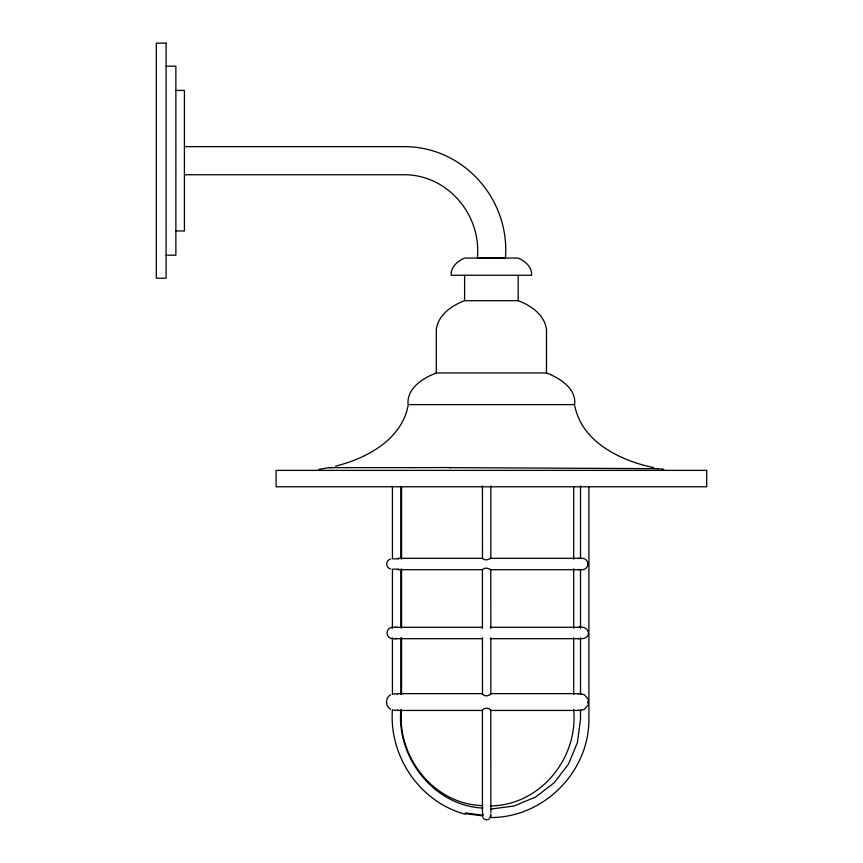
<?xml version="1.0" encoding="UTF-8"?>
<svg xmlns="http://www.w3.org/2000/svg" width="863" height="863" viewBox="0 0 863 863"><rect width="100%" height="100%" fill="white"/><g stroke="black" fill="none" stroke-linecap="round" stroke-linejoin="round"><path stroke-width="1.29" d="M588.113 704.219L588.113 699.871M580.519 628.361L580.519 569.634C590.184 571.036 590.184 556.98 580.519 558.372L580.519 485.901M482.611 814.187C482.697 819.278 482.59 812.849 482.439 815.513L483.01 813.313M490.702 816.236L490.68 814.316L490.669 817.552C543.474 817.617 588.911 772.385 588.911 719.548L588.911 486.678M408.059 405.761C401.5 439.86 366.441 458.447 335.502 466.16M482.439 812.31L482.439 710.195C484.057 707.347 488.922 707.779 490.777 710.152L490.831 812.515M587.617 705.61L584.424 709.321L580.519 710.325L580.519 718.998L577.423 742.514L568.447 764.176L554.175 782.784L535.578 797.056L513.917 806.031L490.669 809.084M490.831 637.735L490.831 693.884C488.976 696.29 484.121 696.754 482.471 693.938L482.439 637.735M482.439 628.383L482.439 569.548L484.456 568.393A3.754 1.737 3.9 0 1 487.627 568.35L490.777 569.515L490.831 628.372M490.831 485.923L490.831 558.458L487.627 559.655A3.754 1.737 -3.9 0 1 484.456 559.623L482.471 558.49L482.439 485.977M490.432 816.905L489.936 817.455L490.227 816.797M451.09 467.638L449.375 467.638L659.127 468.685L656.872 468.663M390.648 694.769C385.178 697.714 385.178 706.376 390.648 709.321M489.537 818.685C487.649 820.573 484.175 820.023 482.956 817.649M390.648 559.062C385.362 560.303 385.362 567.714 390.648 568.954M392.417 486.408L392.417 558.76L398.803 558.922M546.495 372.967L546.495 329.504C544.639 314.898 530.982 305.502 518.188 300.691L464.596 300.691C451.813 305.502 438.156 314.898 436.29 329.504L436.29 372.967C423.086 378.102 406.441 388.231 408.102 404.607L574.682 404.607C576.355 388.231 559.699 378.102 546.495 372.967L436.29 372.967M397.8 709.915L395.071 710.443L392.417 709.753C388.922 756.279 419.774 802.061 465.233 814.208M398.803 569.095L392.417 569.246L392.417 628.426M580.519 710.325L581.133 710.217M319.04 469.289L329.04 467.638L413.064 467.638M578.232 693.938L580.411 693.647L490.292 693.647M490.249 805.956C540.13 805.416 578.393 758.318 573.69 709.623M581.133 569.558L580.519 569.634M578.232 558.49L580.411 558.296L490.292 558.296M482.288 627.282L394.844 627.282C384.51 625.794 384.51 640.184 394.844 638.696L482.288 638.696M394.844 638.696L397.023 638.501M578.232 627.477C589.202 624.456 593.14 639.116 580.411 638.696L490.292 638.696M580.519 637.703L580.519 693.755L584.424 694.769L587.617 698.48M413.183 467.638L449.483 467.541M166.095 66.181L175.879 66.181L175.879 255.2L166.095 255.2M175.879 90.421L184.423 90.421L184.423 230.96L175.879 230.96M184.423 146.634L405.179 146.634C464.348 147.217 510.055 199.72 505.448 258.134L477.336 258.134C481.781 214.952 447.487 174.186 403.345 174.747L184.423 174.747M329.515 467.638L331.478 467.703M398.016 558.296L482.288 558.296M398.016 569.72L482.288 569.72M490.292 569.72L580.411 569.72L578.232 569.515M490.292 627.282L580.411 627.282M398.016 693.647L482.288 693.647M398.016 710.443L482.288 710.443M490.292 710.443L580.411 710.443L578.232 710.152M578.232 638.501L580.411 638.696M394.844 627.282L397.023 627.477M581.133 558.447L580.519 558.372M482.385 805.611C433.916 804.327 396.732 756.84 401.565 709.623M482.913 808.07C433.927 805.794 396.592 757.682 400.82 709.839M482.449 815.157L465.567 812.935L465.394 813.615L482.525 815.869M660.389 468.814L663.755 469.289M581.133 693.874L580.519 693.755M653.755 467.638C620.486 460.723 582.072 442.201 574.726 405.761M397.8 694.176L395.071 693.647L392.417 694.337L392.417 637.843M588.296 563.679L588.296 564.337M588.296 701.565L588.296 702.525M573.69 486.743L573.69 559.31M573.69 568.674L573.69 628.318M573.69 637.66L573.69 694.478M518.188 275.275L518.188 300.691M464.596 275.275L464.596 300.691M401.565 486.743L401.565 559.31M401.565 568.674L401.565 628.318M401.565 637.66L401.565 694.478M400.82 486.247L400.82 558.264M400.82 569.753L400.82 627.304M400.82 638.005L400.82 694.219M451.327 271.964L451.198 275.275L531.586 275.275C532.277 267.099 525.06 260.96 518.188 258.059L464.596 258.059C458.652 260.68 452.644 265.232 451.327 271.964M166.095 43.15L156.311 43.15L156.311 278.231L166.095 278.231L166.095 43.15M706.689 470.389L276.095 470.389L276.095 486.786L706.689 486.786L706.689 470.389"/></g></svg>
